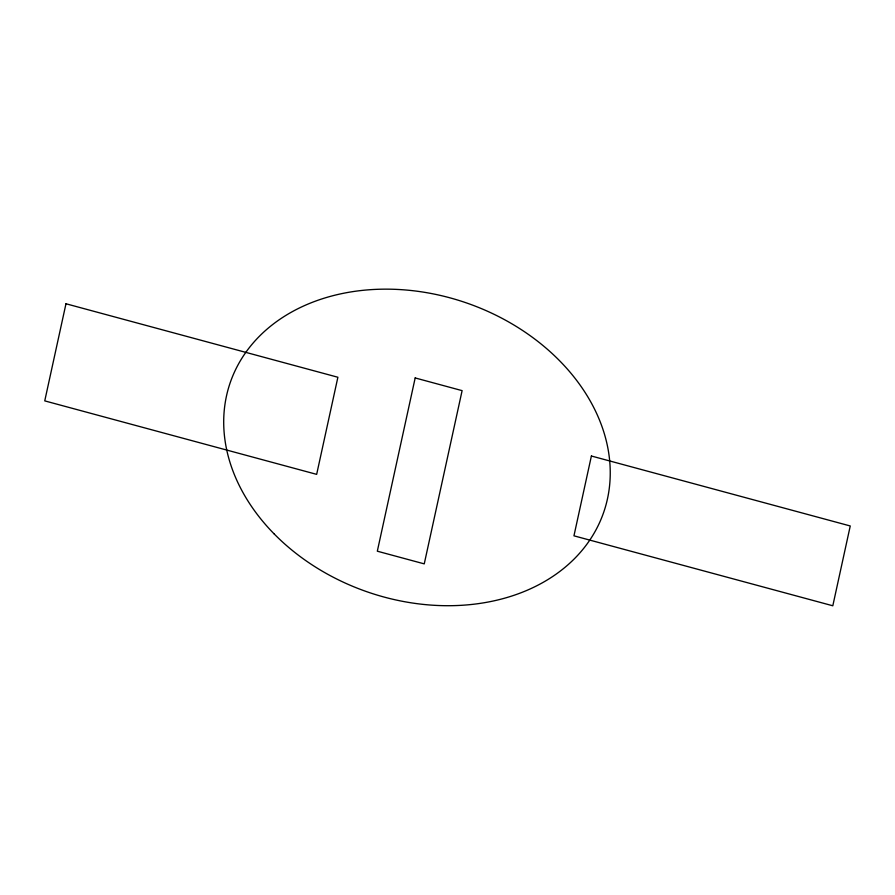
<?xml version="1.0" encoding="UTF-8"?>
<svg xmlns="http://www.w3.org/2000/svg" width="895" height="895" viewBox="0 0 895 895"><rect width="100%" height="100%" fill="white"/><g stroke="black" fill="none" stroke-linecap="round" stroke-linejoin="round"><path stroke-width="1.34" d="M65.973 303.763L44.75 400.882L316.662 474.361L337.885 377.254L65.973 303.763M415.179 377.947L377.321 551.197L424.252 563.872L462.111 390.634L415.179 377.947M591.394 456.014L573.952 535.825L832.809 605.781L850.25 525.969L591.394 456.014M274.015 533.778A197.672 152.754 19.3 0 0 601.093 519.134A197.672 152.754 19.3 0 0 375.799 289.376A197.672 152.754 19.3 0 0 274.015 533.778"/></g></svg>
